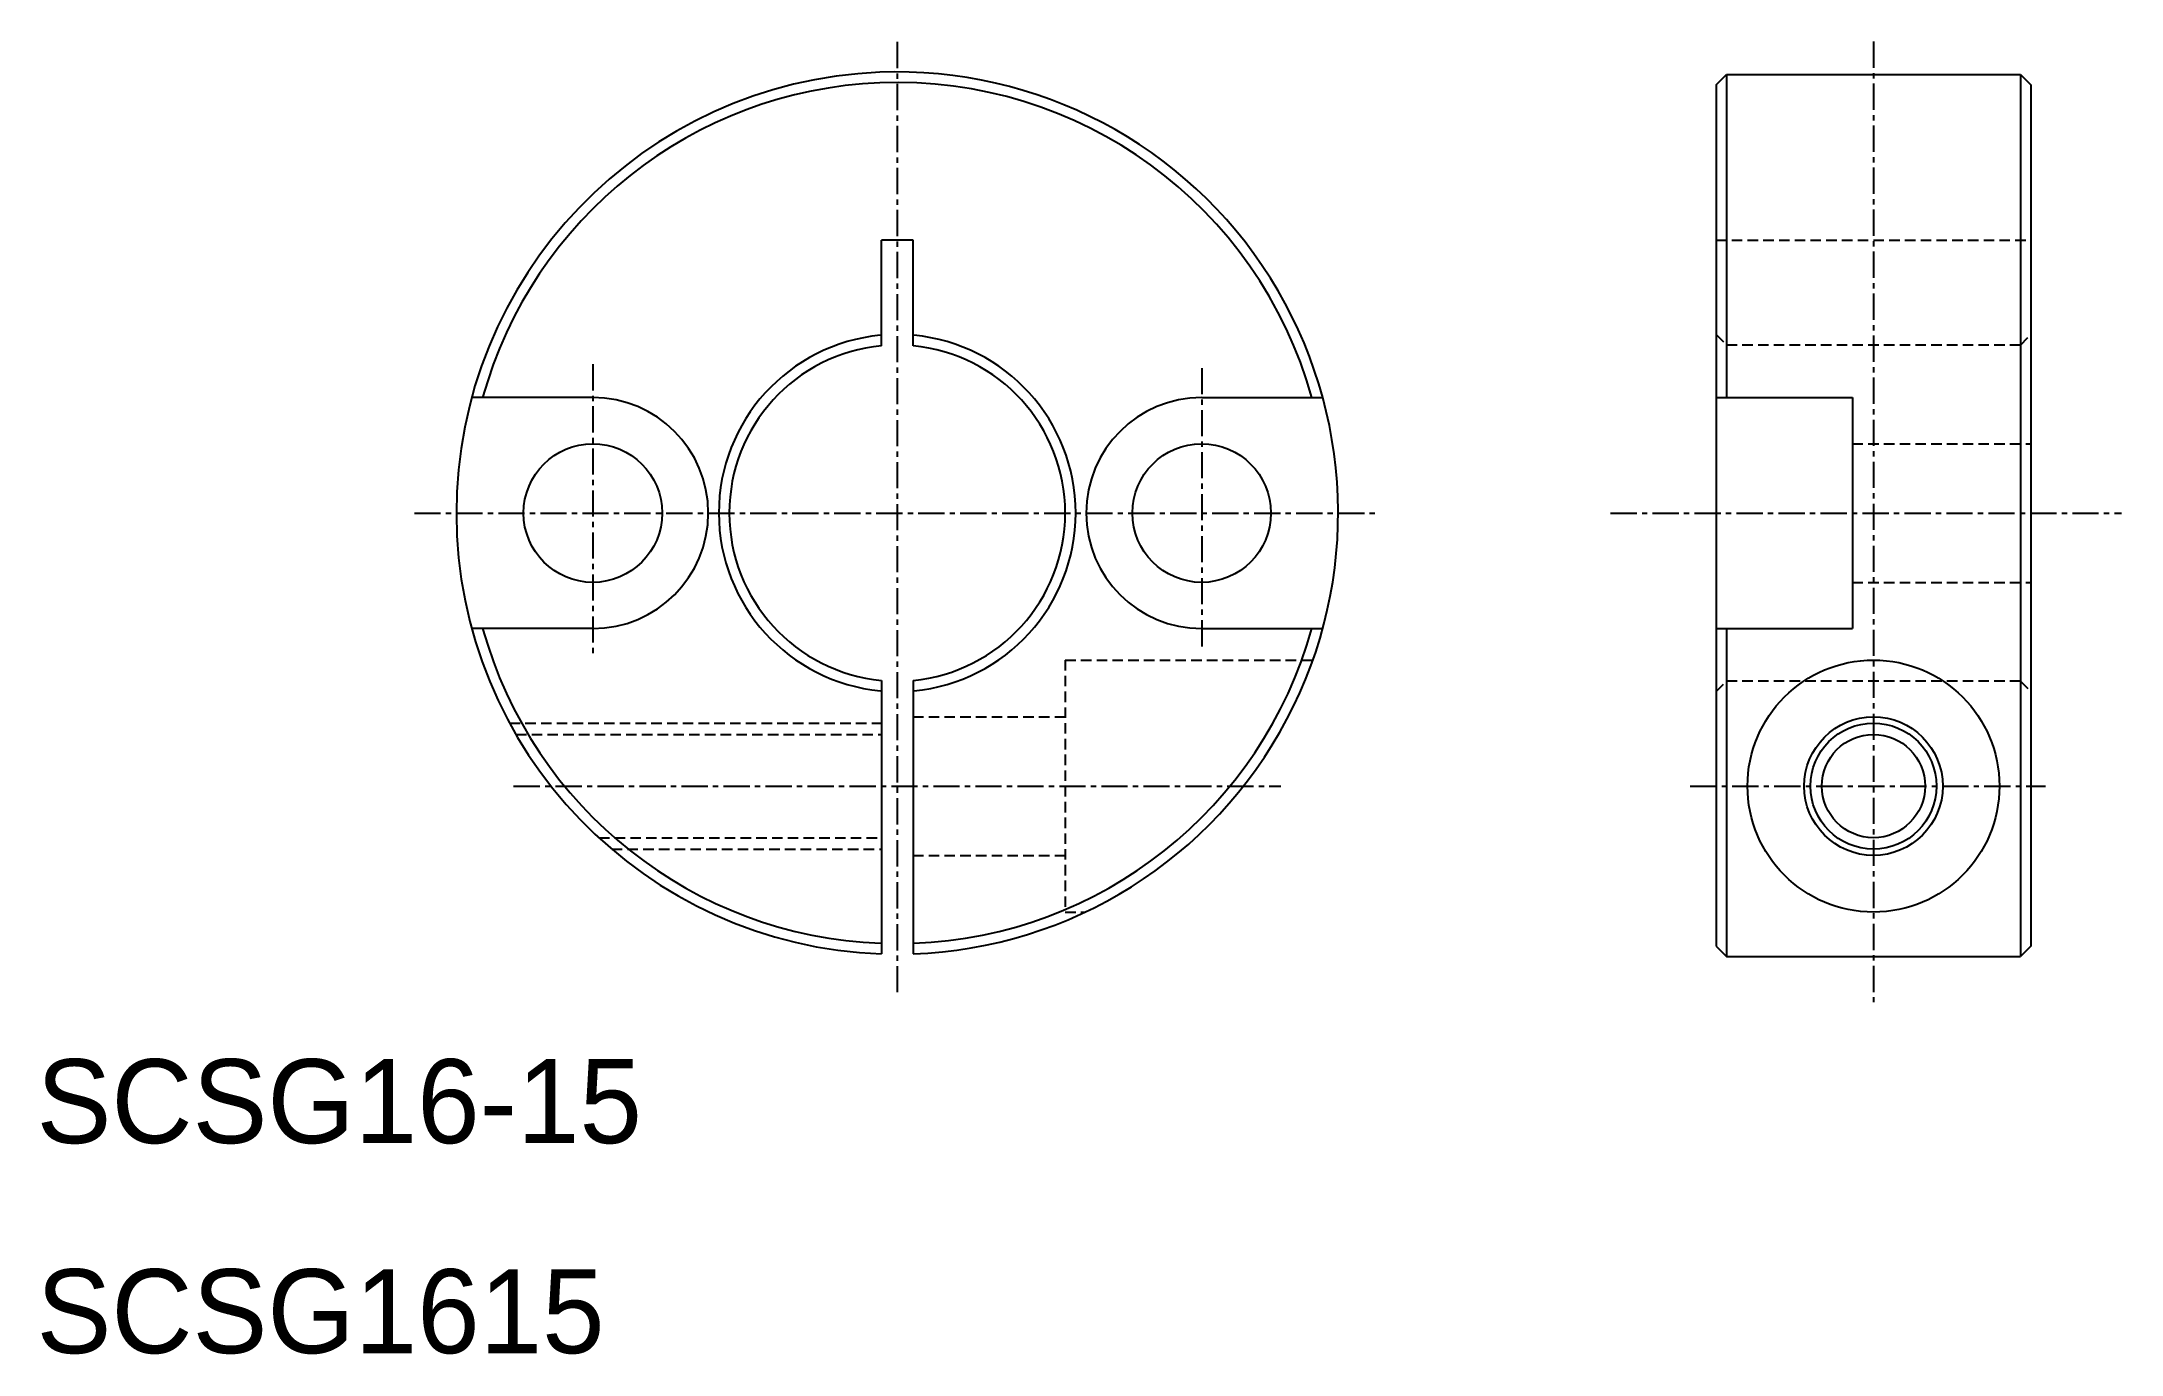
# Model space of a CAD drawing. Extents: x 10.2 to 109.3, y 9.9 to 72.4.
import ezdxf

# ---------------------------------------------------------------- set-up
doc = ezdxf.new("R2010")
doc.units = 0
doc.linetypes.add('CENTER', pattern=[2, 1.25, -0.25, 0.25, -0.25])
doc.linetypes.add('DASHED', pattern=[0.75, 0.5, -0.25])
doc.layers.get('0').update_dxf_attribs({"linetype": 'CONTINUOUS'})
doc.layers.add('CENTER', color=1, linetype='CENTER')

msp = doc.modelspace()

# ---------------------------------------------------------------- linework, layer by layer
at = {"color": 7, "linetype": 'CONTINUOUS'}
for p, q in [((90, 70.386), (90.5, 70.886)), ((90, 70.386), (90, 57.962)), ((90.5, 70.886), (104.5, 70.886)), ((90.5, 70.886), (90.5, 55.5)), ((104.5, 70.886), (104.5, 28.886)), ((104.5, 70.886), (105, 70.386)), ((105, 70.386), (105, 57.962)), ((50.25, 57.965), (50.25, 63)), ((51.75, 63), (50.25, 63)), ((51.75, 57.965), (51.75, 63)), ((90, 57.962), (90, 42.038)), ((105, 57.962), (105, 42.038)), ((36.5, 55.5), (30.733, 55.5)), ((65.5, 55.5), (71.267, 55.5)), ((90, 55.5), (96.5, 55.5)), ((96.5, 55.5), (96.5, 44.5)), ((36.5, 44.5), (30.733, 44.5)), ((65.5, 44.5), (71.267, 44.5)), ((90, 44.5), (96.5, 44.5)), ((90.5, 44.5), (90.5, 28.886)), ((50.25, 42.035), (50.25, 29.013)), ((51.75, 42.035), (51.75, 29.013)), ((90, 42.038), (90, 29.386)), ((105, 42.038), (105, 29.386)), ((90, 29.386), (90.5, 28.886)), ((90.5, 28.886), (104.5, 28.886)), ((105, 29.386), (104.5, 28.886))]:
    msp.add_line(p, q, dxfattribs=at)
at = {"color": 3, "linetype": 'DASHED'}
for p, q in [((90, 63), (105, 63)), ((90, 58.5), (90.5, 58)), ((104.5, 58), (105, 58.5)), ((104.5, 58), (90.5, 58)), ((96.5, 53.3), (105, 53.3)), ((96.5, 46.7), (105, 46.7)), ((59, 43), (59, 31)), ((59, 43), (70.799, 43)), ((90, 41.5), (90.5, 42)), ((104.5, 42), (90.5, 42)), ((104.5, 42), (105, 41.5)), ((32.534, 40), (50.25, 40)), ((51.75, 40.3), (59, 40.3)), ((32.837, 39.459), (50.25, 39.459)), ((36.786, 34.542), (50.25, 34.542)), ((37.399, 34), (50.25, 34)), ((51.75, 33.7), (59, 33.7)), ((59, 31), (59.944, 31))]:
    msp.add_line(p, q, dxfattribs=at)
at = {"color": 7, "linetype": 'CONTINUOUS'}
for centre, radius in [((36.5, 50), 3.3), ((65.5, 50), 3.3), ((97.5, 37), 6), ((97.5, 37), 3.3), ((97.5, 37), 2.458)]:
    msp.add_circle(centre, radius, dxfattribs=at)
at = {"color": 3}
msp.add_circle((97.5, 37), 3, dxfattribs=at)
at = {"color": 7, "linetype": 'CONTINUOUS'}
for centre, radius, start, end in [((51, 50), 21, 92.26226, 267.95329), ((51, 50), 20.5, 92.32344, 164.4373), ((51, 50), 20.5, 15.5627, 92.32344), ((51, 50), 21, 272.04671, 92.26226), ((51, 50), 8.5, 95.37938, 264.62062), ((51, 50), 8.5, 275.37938, 84.62062), ((51, 50), 8, 95.37938, 264.62062), ((51, 50), 8, 275.37938, 84.62062), ((36.5, 50), 5.5, 270, 90), ((65.5, 50), 5.5, 90, 270), ((51, 50), 20.5, 195.5627, 267.79577), ((51, 50), 20.5, 272.20423, 344.4373)]:
    msp.add_arc(centre, radius, start, end, dxfattribs=at)
at = {"layer": 'CENTER', "color": 1, "linetype": 'CENTER'}
for p, q in [((51, 72.429), (51, 27.192)), ((97.5, 72.446), (97.5, 26.713)), ((36.5, 57.081), (36.5, 43.278)), ((65.5, 56.904), (65.5, 43.426)), ((28, 50), (74, 50)), ((84.974, 50), (109.309, 50)), ((32.722, 37), (69.278, 37)), ((88.773, 37), (105.695, 37))]:
    msp.add_line(p, q, dxfattribs=at)

# ---------------------------------------------------------------- texts
at = {"color": 7, "linetype": 'CONTINUOUS'}
for s, p in [('SCSG16-15', (10, 20)), ('SCSG1615', (10, 10))]:
    msp.add_text(s, height=4, dxfattribs=at).set_placement(p)

doc.saveas('drawing.dxf')
